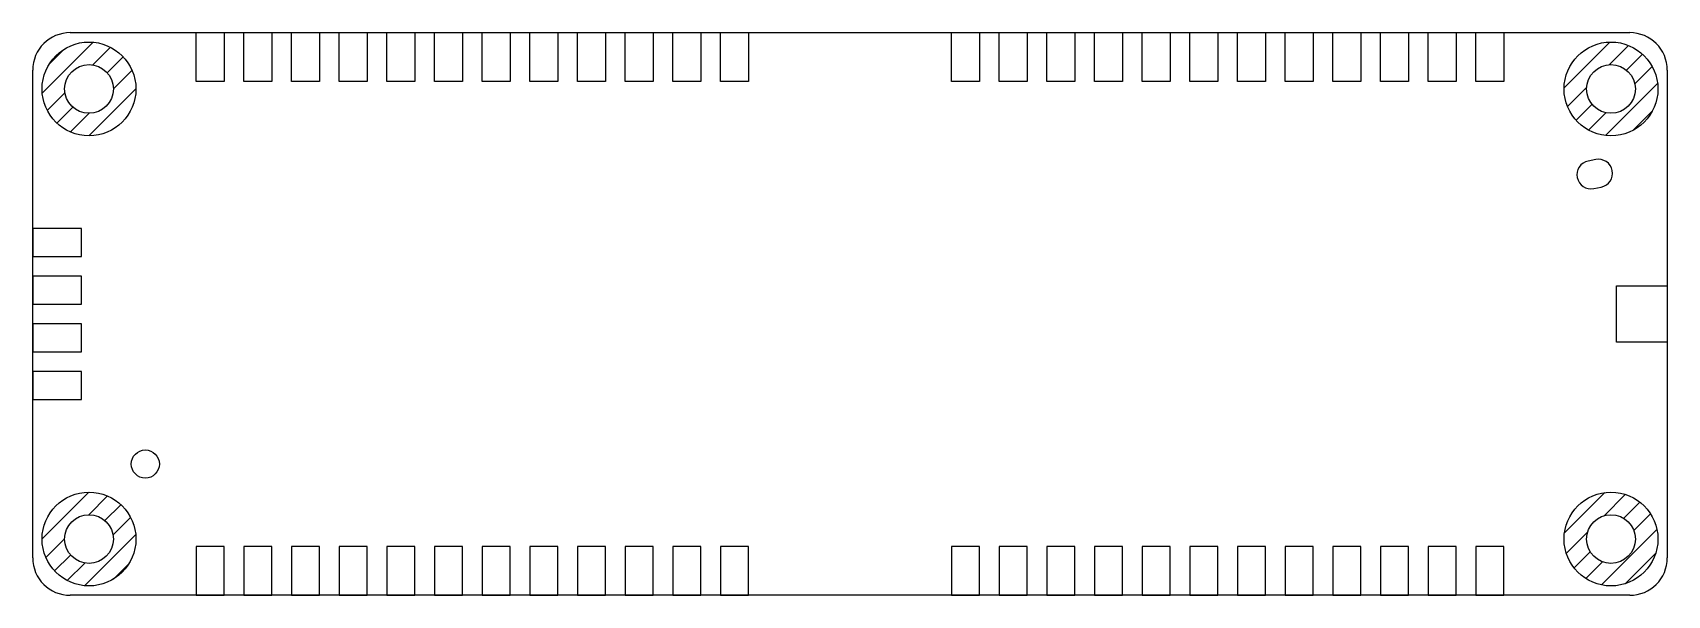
# Model space of a CAD drawing. Header units: millimetres. Extents: x 65 to 152.1, y 203 to 233.
import ezdxf

# ---------------------------------------------------------------- set-up
doc = ezdxf.new("R2010")
doc.units = ezdxf.units.MM
doc.header["$LTSCALE"] = 23.1
doc.layers.get('0').update_dxf_attribs({"linetype": 'CONTINUOUS'})
doc.layers.add('02___PRT_ALL_AXES', color=7, linetype='CONTINUOUS')
doc.layers.add('03___PRT_ALL_CURVES', color=7, linetype='CONTINUOUS')

msp = doc.modelspace()

# ---------------------------------------------------------------- linework, layer by layer
at = {"color": 7, "linetype": 'Continuous'}
for p, q in [((66.989, 233.026), (150.069, 233.026)), ((64.989, 205.026), (64.989, 231.026)), ((152.069, 231.026), (152.069, 205.026)), ((150.069, 203.026), (66.989, 203.026))]:
    msp.add_line(p, q, dxfattribs=at)
for centre, start, end in [((66.989, 231.026), 90, 180), ((150.069, 231.026), 0, 90), ((66.989, 205.026), 180, 270), ((150.069, 205.026), 270, 360)]:
    msp.add_arc(centre, 2, start, end, dxfattribs=at)
at = {"layer": '02___PRT_ALL_AXES', "color": 7, "linetype": 'Continuous'}
for p, q in [((148.256, 226.261), (147.856, 226.181)), ((148.15, 224.71), (148.55, 224.79))]:
    msp.add_line(p, q, dxfattribs=at)
for centre, radius in [((67.989, 230.026), 1.3), ((149.069, 230.026), 1.3), ((70.989, 210.026), 0.75), ((67.989, 206.026), 1.3), ((149.069, 206.026), 1.3)]:
    msp.add_circle(centre, radius, dxfattribs=at)
for centre, start, end in [((148.003, 225.446), 101.32219, 281.32219), ((148.403, 225.526), 281.32219, 101.32219)]:
    msp.add_arc(centre, 0.75, start, end, dxfattribs=at)
at = {"layer": '03___PRT_ALL_CURVES', "color": 2, "linetype": 'Continuous'}
for p, q in [((65.499, 229.8), (68.215, 232.515)), ((146.57, 230.09), (149.004, 232.525)), ((65.881, 231.369), (66.646, 232.134)), ((68.197, 231.309), (69.135, 232.248)), ((68.963, 230.887), (69.812, 231.737)), ((148.991, 231.323), (150.009, 232.342)), ((149.889, 231.034), (150.74, 231.885)), ((69.289, 230.026), (70.283, 231.02)), ((150.34, 230.297), (151.265, 231.221)), ((67.977, 227.526), (70.489, 230.038)), ((146.753, 229.085), (147.771, 230.104)), ((148.774, 227.543), (151.552, 230.32)), ((65.767, 228.88), (66.706, 229.818)), ((66.278, 228.203), (67.128, 229.052)), ((147.21, 228.354), (148.061, 229.205)), ((66.995, 227.732), (67.989, 228.726)), ((147.873, 227.83), (148.798, 228.754)), ((150.232, 227.812), (151.282, 228.863)), ((65.489, 206.031), (67.984, 208.526)), ((67.972, 207.326), (68.971, 208.325)), ((146.59, 206.352), (148.742, 208.504)), ((148.698, 207.272), (149.832, 208.406)), ((68.841, 207.007), (69.691, 207.857)), ((149.748, 207.134), (150.609, 207.995)), ((150.286, 206.484), (151.175, 207.373)), ((69.27, 206.248), (70.205, 207.183)), ((146.688, 205.262), (147.823, 206.397)), ((148.567, 203.577), (151.518, 206.528)), ((65.69, 205.044), (66.689, 206.043)), ((67.747, 203.537), (70.477, 206.267)), ((66.158, 204.324), (67.008, 205.173)), ((66.832, 203.81), (67.767, 204.745)), ((69.287, 203.889), (70.126, 204.728)), ((147.1, 204.486), (147.961, 205.347)), ((147.722, 203.92), (148.611, 204.809)), ((149.819, 203.641), (151.454, 205.276))]:
    msp.add_line(p, q, dxfattribs=at)
at = {"layer": '03___PRT_ALL_CURVES', "color": 40, "linetype": 'Continuous'}
for p, q in [((73.689, 230.426), (73.689, 233.026)), ((73.689, 233.026), (75.189, 233.026)), ((75.189, 233.026), (75.189, 230.426)), ((76.229, 230.426), (76.229, 233.026)), ((76.229, 233.026), (77.729, 233.026)), ((77.729, 233.026), (77.729, 230.426)), ((78.769, 230.426), (78.769, 233.026)), ((78.769, 233.026), (80.269, 233.026)), ((80.269, 233.026), (80.269, 230.426)), ((81.309, 230.426), (81.309, 233.026)), ((81.309, 233.026), (82.809, 233.026)), ((82.809, 233.026), (82.809, 230.426)), ((83.849, 230.426), (83.849, 233.026)), ((83.849, 233.026), (85.349, 233.026)), ((85.349, 233.026), (85.349, 230.426)), ((86.389, 230.426), (86.389, 233.026)), ((86.389, 233.026), (87.889, 233.026)), ((87.889, 233.026), (87.889, 230.426)), ((88.929, 230.426), (88.929, 233.026)), ((88.929, 233.026), (90.429, 233.026)), ((90.429, 233.026), (90.429, 230.426)), ((91.469, 230.426), (91.469, 233.026)), ((91.469, 233.026), (92.969, 233.026)), ((92.969, 233.026), (92.969, 230.426)), ((94.009, 230.426), (94.009, 233.026)), ((94.009, 233.026), (95.509, 233.026)), ((95.509, 233.026), (95.509, 230.426)), ((96.549, 230.426), (96.549, 233.026)), ((96.549, 233.026), (98.049, 233.026)), ((98.049, 233.026), (98.049, 230.426)), ((99.089, 230.426), (99.089, 233.026)), ((99.089, 233.026), (100.589, 233.026)), ((100.589, 233.026), (100.589, 230.426)), ((101.629, 230.426), (101.629, 233.026)), ((101.629, 233.026), (103.129, 233.026)), ((103.129, 233.026), (103.129, 230.426)), ((113.929, 230.426), (113.929, 233.026)), ((113.929, 233.026), (115.429, 233.026)), ((115.429, 233.026), (115.429, 230.426)), ((116.469, 230.426), (116.469, 233.026)), ((116.469, 233.026), (117.969, 233.026)), ((117.969, 233.026), (117.969, 230.426)), ((119.009, 230.426), (119.009, 233.026)), ((119.009, 233.026), (120.509, 233.026)), ((120.509, 233.026), (120.509, 230.426)), ((121.549, 230.426), (121.549, 233.026)), ((121.549, 233.026), (123.049, 233.026)), ((123.049, 233.026), (123.049, 230.426)), ((124.089, 230.426), (124.089, 233.026)), ((124.089, 233.026), (125.589, 233.026)), ((125.589, 233.026), (125.589, 230.426)), ((126.629, 230.426), (126.629, 233.026)), ((126.629, 233.026), (128.129, 233.026)), ((128.129, 233.026), (128.129, 230.426)), ((129.169, 230.426), (129.169, 233.026)), ((129.169, 233.026), (130.669, 233.026)), ((130.669, 233.026), (130.669, 230.426)), ((131.709, 230.426), (131.709, 233.026)), ((131.709, 233.026), (133.209, 233.026)), ((133.209, 233.026), (133.209, 230.426)), ((134.249, 230.426), (134.249, 233.026)), ((134.249, 233.026), (135.749, 233.026)), ((135.749, 233.026), (135.749, 230.426)), ((136.789, 230.426), (136.789, 233.026)), ((136.789, 233.026), (138.289, 233.026)), ((138.289, 233.026), (138.289, 230.426)), ((139.329, 230.426), (139.329, 233.026)), ((139.329, 233.026), (140.829, 233.026)), ((140.829, 233.026), (140.829, 230.426)), ((141.869, 230.426), (141.869, 233.026)), ((141.869, 233.026), (143.369, 233.026)), ((143.369, 233.026), (143.369, 230.426)), ((75.189, 230.426), (73.689, 230.426)), ((77.729, 230.426), (76.229, 230.426)), ((80.269, 230.426), (78.769, 230.426)), ((82.809, 230.426), (81.309, 230.426)), ((85.349, 230.426), (83.849, 230.426)), ((87.889, 230.426), (86.389, 230.426)), ((90.429, 230.426), (88.929, 230.426)), ((92.969, 230.426), (91.469, 230.426)), ((95.509, 230.426), (94.009, 230.426)), ((98.049, 230.426), (96.549, 230.426)), ((100.589, 230.426), (99.089, 230.426)), ((103.129, 230.426), (101.629, 230.426)), ((115.429, 230.426), (113.929, 230.426)), ((117.969, 230.426), (116.469, 230.426)), ((120.509, 230.426), (119.009, 230.426)), ((123.049, 230.426), (121.549, 230.426)), ((125.589, 230.426), (124.089, 230.426)), ((128.129, 230.426), (126.629, 230.426)), ((130.669, 230.426), (129.169, 230.426)), ((133.209, 230.426), (131.709, 230.426)), ((135.749, 230.426), (134.249, 230.426)), ((138.289, 230.426), (136.789, 230.426)), ((140.829, 230.426), (139.329, 230.426)), ((143.369, 230.426), (141.869, 230.426)), ((64.989, 222.586), (64.989, 221.086)), ((67.589, 222.586), (64.989, 222.586)), ((67.589, 221.086), (67.589, 222.586)), ((64.989, 221.086), (67.589, 221.086)), ((64.989, 220.046), (64.989, 218.546)), ((67.589, 220.046), (64.989, 220.046)), ((67.589, 218.546), (67.589, 220.046)), ((149.369, 216.526), (149.369, 219.526)), ((149.369, 219.526), (152.069, 219.526)), ((152.069, 219.526), (152.069, 216.526)), ((64.989, 218.546), (67.589, 218.546)), ((64.989, 217.506), (64.989, 216.006)), ((67.589, 217.506), (64.989, 217.506)), ((67.589, 216.006), (67.589, 217.506)), ((64.989, 216.006), (67.589, 216.006)), ((152.069, 216.526), (149.369, 216.526)), ((64.989, 214.966), (64.989, 213.466)), ((67.589, 214.966), (64.989, 214.966)), ((67.589, 213.466), (67.589, 214.966)), ((64.989, 213.466), (67.589, 213.466)), ((73.689, 205.626), (73.689, 203.026)), ((75.189, 205.626), (73.689, 205.626)), ((75.189, 203.026), (75.189, 205.626)), ((76.229, 205.626), (76.229, 203.026)), ((77.729, 205.626), (76.229, 205.626)), ((77.729, 203.026), (77.729, 205.626)), ((78.769, 205.626), (78.769, 203.026)), ((80.269, 205.626), (78.769, 205.626)), ((80.269, 203.026), (80.269, 205.626)), ((81.309, 205.626), (81.309, 203.026)), ((82.809, 205.626), (81.309, 205.626)), ((82.809, 203.026), (82.809, 205.626)), ((83.849, 205.626), (83.849, 203.026)), ((85.349, 205.626), (83.849, 205.626)), ((85.349, 203.026), (85.349, 205.626)), ((86.389, 205.626), (86.389, 203.026)), ((87.889, 205.626), (86.389, 205.626)), ((87.889, 203.026), (87.889, 205.626)), ((88.929, 205.626), (88.929, 203.026)), ((90.429, 205.626), (88.929, 205.626)), ((90.429, 203.026), (90.429, 205.626)), ((91.469, 205.626), (91.469, 203.026)), ((92.969, 205.626), (91.469, 205.626)), ((92.969, 203.026), (92.969, 205.626)), ((94.009, 205.626), (94.009, 203.026)), ((95.509, 205.626), (94.009, 205.626)), ((95.509, 203.026), (95.509, 205.626)), ((96.549, 205.626), (96.549, 203.026)), ((98.049, 205.626), (96.549, 205.626)), ((98.049, 203.026), (98.049, 205.626)), ((99.089, 205.626), (99.089, 203.026)), ((100.589, 205.626), (99.089, 205.626)), ((100.589, 203.026), (100.589, 205.626)), ((101.629, 205.626), (101.629, 203.026)), ((103.129, 205.626), (101.629, 205.626)), ((103.129, 203.026), (103.129, 205.626)), ((113.929, 205.626), (113.929, 203.026)), ((115.429, 205.626), (113.929, 205.626)), ((115.429, 203.026), (115.429, 205.626)), ((116.469, 205.626), (116.469, 203.026)), ((117.969, 205.626), (116.469, 205.626)), ((117.969, 203.026), (117.969, 205.626)), ((119.009, 205.626), (119.009, 203.026)), ((120.509, 205.626), (119.009, 205.626)), ((120.509, 203.026), (120.509, 205.626)), ((121.549, 205.626), (121.549, 203.026)), ((123.049, 205.626), (121.549, 205.626)), ((123.049, 203.026), (123.049, 205.626)), ((124.089, 205.626), (124.089, 203.026)), ((125.589, 205.626), (124.089, 205.626)), ((125.589, 203.026), (125.589, 205.626)), ((126.629, 205.626), (126.629, 203.026)), ((128.129, 205.626), (126.629, 205.626)), ((128.129, 203.026), (128.129, 205.626)), ((129.169, 205.626), (129.169, 203.026)), ((130.669, 205.626), (129.169, 205.626)), ((130.669, 203.026), (130.669, 205.626)), ((131.709, 205.626), (131.709, 203.026)), ((133.209, 205.626), (131.709, 205.626)), ((133.209, 203.026), (133.209, 205.626)), ((134.249, 205.626), (134.249, 203.026)), ((135.749, 205.626), (134.249, 205.626)), ((135.749, 203.026), (135.749, 205.626)), ((136.789, 205.626), (136.789, 203.026)), ((138.289, 205.626), (136.789, 205.626)), ((138.289, 203.026), (138.289, 205.626)), ((139.329, 205.626), (139.329, 203.026)), ((140.829, 205.626), (139.329, 205.626)), ((140.829, 203.026), (140.829, 205.626)), ((141.869, 205.626), (141.869, 203.026)), ((143.369, 205.626), (141.869, 205.626)), ((143.369, 203.026), (143.369, 205.626)), ((73.689, 203.026), (75.189, 203.026)), ((76.229, 203.026), (77.729, 203.026)), ((78.769, 203.026), (80.269, 203.026)), ((81.309, 203.026), (82.809, 203.026)), ((83.849, 203.026), (85.349, 203.026)), ((86.389, 203.026), (87.889, 203.026)), ((88.929, 203.026), (90.429, 203.026)), ((91.469, 203.026), (92.969, 203.026)), ((94.009, 203.026), (95.509, 203.026)), ((96.549, 203.026), (98.049, 203.026)), ((99.089, 203.026), (100.589, 203.026)), ((101.629, 203.026), (103.129, 203.026)), ((113.929, 203.026), (115.429, 203.026)), ((116.469, 203.026), (117.969, 203.026)), ((119.009, 203.026), (120.509, 203.026)), ((121.549, 203.026), (123.049, 203.026)), ((124.089, 203.026), (125.589, 203.026)), ((126.629, 203.026), (128.129, 203.026)), ((129.169, 203.026), (130.669, 203.026)), ((131.709, 203.026), (133.209, 203.026)), ((134.249, 203.026), (135.749, 203.026)), ((136.789, 203.026), (138.289, 203.026)), ((139.329, 203.026), (140.829, 203.026)), ((141.869, 203.026), (143.369, 203.026))]:
    msp.add_line(p, q, dxfattribs=at)
for centre, radius in [((67.989, 230.026), 2.5), ((149.069, 230.026), 2.5), ((67.989, 230.026), 1.3), ((149.069, 230.026), 1.3), ((67.989, 206.026), 2.5), ((149.069, 206.026), 2.5), ((67.989, 206.026), 1.3), ((149.069, 206.026), 1.3)]:
    msp.add_circle(centre, radius, dxfattribs=at)

doc.saveas('drawing.dxf')
